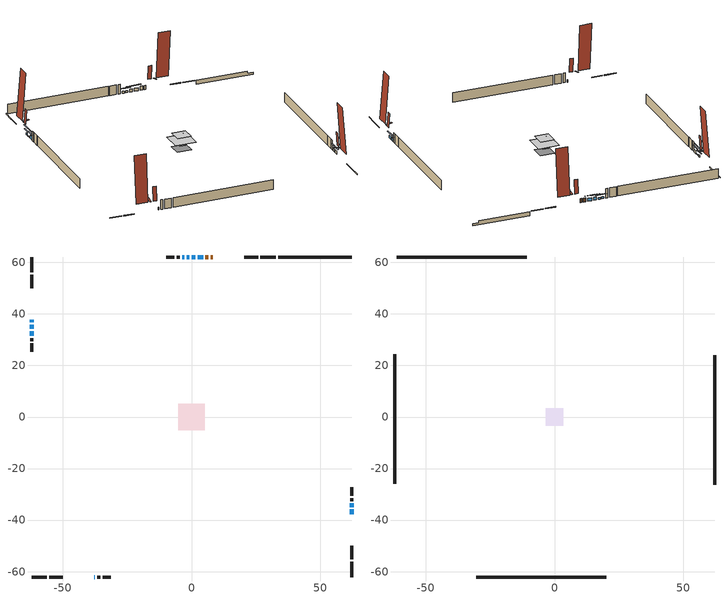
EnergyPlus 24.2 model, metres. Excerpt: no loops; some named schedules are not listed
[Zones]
conditioned space
 floor outside (Floor1 construction): -1.43,-1.43 -1.43,1.43 1.43,1.43 1.43,-1.43 z0.34
 floor adiabatic (AdiabaticFloorConstruction): -5.19,-5.19 -5.19,5.19 5.19,5.19 5.19,-5.19 z2.78
 floor foundation (Slab1 construction): -3.66,-3.47 -3.66,3.47 3.66,3.47 3.66,-3.47 z-1.64
 wall outside (RimJoist1 construction): 32.67,62.1 26.75,62.1 / -62.1,-62.1 -56.18,-62.1 / -62.1,62.1 -62.1,56.18 / 62.1,-62.1 62.1,-56.18 z0.34:0.64
 wall outside (RimJoist2 construction): 25.82,62.1 20.48,62.1 / -55.25,-62.1 -49.91,-62.1 / -62.1,55.25 -62.1,49.91 / 62.1,-55.25 62.1,-49.91 z0.34:0.64
 wall outside (AdiabaticWallConstruction 1): 8.26,62.1 7.46,62.1 / 6.53,62.1 5.4,62.1 z0.34:2.37
 wall outside (AdiabaticWallConstruction): 62.1,-37.69 62.1,-35.86 / -62.1,33.37 -62.1,31.53 / 1.47,62.1 0,62.1 z0.34:1.8; -62.1,37.69 -62.1,36.81 / -0.92,62.1 -1.81,62.1 z0.34:1.32; 4.47,62.1 2.4,62.1 z0.34:1.86; -62.1,35.88 -62.1,34.29 z0.34:0.8; -37.69,-62.1 -37.48,-62.1 z0.34:1.56; 62.1,-34.93 62.1,-33.53 z0.34:1.74; -2.74,62.1 -3.65,62.1 z0.34:1.35
 wall outside (Wall1 construction): -4.58,62.1 -5.7,62.1 / -36.56,-62.1 -35.44,-62.1 / -62.1,30.61 -62.1,29.49 / 62.1,-32.6 62.1,-31.48 z0.34:5.22
 wall outside (Wall2 construction): -6.63,62.1 -9.88,62.1 / -34.51,-62.1 -31.26,-62.1 / -62.1,28.56 -62.1,25.31 / 62.1,-30.55 62.1,-27.31 z0.34:5.22
 wall foundation (FoundationWall1 construction): 33.6,62.1,-1.64 33.6,62.1,0.34 59.25,62.1,0.34 59.25,62.1,-0.72 62.1,62.1,-0.72 62.1,62.1,-1.64
 window (WindowConstruction): 62.1,-37.69 62.1,-35.86 z0.34:1.8
 window (WindowConstruction 6): -62.1,37.69 -62.1,36.81 z0.34:1.32
 window (WindowConstruction 7): 4.47,62.1 2.4,62.1 z0.34:1.86
 window (WindowConstruction 9): -62.1,35.88 -62.1,34.29 z0.34:0.8
 window (WindowConstruction 1): -62.1,33.36 -62.1,31.54 z0.34:1.8
 window (WindowConstruction 8): -37.69,-62.1 -37.49,-62.1 z0.34:1.56
 window (WindowConstruction 2): 62.1,-34.93 62.1,-33.53 z0.34:1.74
 window (WindowConstruction 3): 1.47,62.1 0,62.1 z0.34:1.8
 window (WindowConstruction 4): -0.93,62.1 -1.81,62.1 z0.34:1.32
 window (WindowConstruction 5): -2.74,62.1 -3.65,62.1 z0.34:1.35
 door (Door): 8.26,62.1 7.46,62.1 z0.34:2.37
 door (Door 1): 6.53,62.1 5.4,62.1 z0.34:2.37
 ceiling adiabatic (AdiabaticFloorConstruction): 5.19,-5.19 5.19,5.19 -5.19,5.19 -5.19,-5.19 z2.78
 roof outside (Roof3 construction): 9.19,62.1,5.22 9.19,61.51,12.25 10.96,61.51,12.25 10.96,62.1,5.22; -38.62,-62.1,5.22 -38.62,-61.51,12.25 -40.39,-61.51,12.25 -40.39,-62.1,5.22; -62.1,38.62,5.22 -61.51,38.62,12.25 -61.51,40.39,12.25 -62.1,40.39,5.22; 62.1,-38.62,5.22 61.51,-38.62,12.25 61.51,-40.39,12.25 62.1,-40.39,5.22
attic - vented
 floor to conditioned space (Floor2 construction Reversed): -3.46,-3.46 -3.46,3.46 3.46,3.46 3.46,-3.46 z5.22
 floor to conditioned space (Floor3 construction Reversed): -1.43,-1.43 -1.43,1.43 1.43,1.43 1.43,-1.43 z5.22
 wall outside (Wall3 construction): -10.81,62.1 -61.17,62.1 / -30.33,-62.1 20.03,-62.1 / -62.1,24.38 -62.1,-25.98 / 62.1,-26.38 62.1,23.98 z0.34:5.22
 roof outside (Roof1 construction): 13.54,62.1,5.22 13.54,60.1,29.16 19.55,60.1,29.16 19.55,62.1,5.22; -42.97,-62.1,5.22 -42.97,-60.1,29.16 -48.98,-60.1,29.16 -48.98,-62.1,5.22; -62.1,42.97,5.22 -60.1,42.97,29.16 -60.1,48.98,29.16 -62.1,48.98,5.22; 62.1,-42.97,5.22 60.1,-42.97,29.16 60.1,-48.98,29.16 62.1,-48.98,5.22
 roof outside (Roof2 construction): 11.89,62.1,5.22 11.89,59.27,5.92 12.61,59.27,5.92 12.61,62.1,5.22; -41.31,-62.1,5.22 -41.31,-59.27,5.92 -42.04,-59.27,5.92 -42.04,-62.1,5.22; -62.1,41.31,5.22 -59.27,41.31,5.92 -59.27,42.04,5.92 -62.1,42.04,5.22; 62.1,-41.31,5.22 59.27,-41.31,5.92 59.27,-42.04,5.92 62.1,-42.04,5.22
shading: 62.1,-34.44 62.1,-39.11 62.51,-39.11 62.51,-34.44 z3.22; -62.1,35.39 -62.1,39.11 -62.51,39.11 -62.51,35.39 z2.74; 0.98,62.1 5.89,62.1 5.89,62.51 0.98,62.51 z3.28; -62.1,30.49 -62.1,39.68 -62.51,39.68 -62.51,30.49 z4.6; -62.1,30.12 -62.1,34.78 -62.51,34.78 -62.51,30.12 z3.22; 62.1,-32.11 62.1,-36.35 62.51,-36.35 62.51,-32.11 z3.16; -1.42,62.1 2.89,62.1 2.89,62.51 -1.42,62.51 z3.22; -3.23,62.1 0.5,62.1 0.5,62.51 -3.23,62.51 z2.74; -5.07,62.1 -1.32,62.1 -1.32,62.51 -5.07,62.51 z2.77
[Building]
Building 1: Terrain=Suburbs
[Site:Location]
Mont Joli AP_QC: Latitude {deg}=48.61; Longitude {deg}=-68.21; Time Zone {hr}=-5; Elevation {m}=52; Keep Site Location Information=Yes
[Site:GroundTemperature:Shallow]
-0.843868, -3.04892, -3.2255, -2.1791, 2.02165, 6.20283, 9.82768, 12.1239, 12.319, 10.4514, 6.91898, 2.86606
[Site:WaterMainsTemperature]
Calculation Method=Schedule; Temperature Schedule=mains temperature schedule
[Material] Roughness=Rough; Thermal Absorptance=0.9
Name | Thickness {m} | Conductivity {W/m-K} | Density {kg/m3} | Specific Heat {J/kg-K} | Solar Absorptance | Visible Absorptance
asphalt or fiberglass shingles | 0.00635 | 0.162714 | 1121.4 | 1465.45 | 0.4 | 0.4
ceiling loosefill ins | 0.169333 | 0.0480833 | 16.02 | 1046.75 | 0.7 | 0.7
ceiling stud and cavity | 0.1397 | 0.777791 | 65.682 | 1177.47 | 0.7 | 0.7
ceiling stud and cavity 1 | 0.1397 | 0.881493 | 65.682 | 1177.47 | 0.7 | 0.7
concrete 4.0 in. | 0.1016 | 1.803125 | 2242.8 | 837.4 | 0.7 | 0.7
concrete 8.0 in. | 0.2032 | 1.803125 | 2242.8 | 837.4 | 0.7 | 0.7
door material | 0.04445 | 0.188738 | 512.64 | 1214.23 | 0.7 | 0.7
exterior vertical ins | 0.101334 | 0.029427 | 32.04 | 1214.23 | 0.7 | 0.7
floor covering | 0.0127 | 0.0433444 | 54.468 | 1339.84 | 0.6 | 0.6
floor rigid ins; wall rigid ins 1 | 0.512978 | 0.029427 | 32.04 | 1214.23 | 0.7 | 0.7
floor stud and cavity | 0.1397 | 1.58053 | 92.3553 | 1139.71 | 0.7 | 0.7
floor stud and cavity 1 | 0.1397 | 1.75129 | 37.0049 | 1207.88 | 0.7 | 0.7
furniture material conditioned space 1 | 0.1524 | 0.115458 | 640.8 | 1214.23 | 0.6 | 0.6
gypsum board | 0.0127 | 0.160291 | 801 | 837.4 | 0.6 | 0.6
gypsum board 1 | 0.0127 | 0.160291 | 801 | 837.4 | 0.7 | 0.7
osb sheathing 0.5 in. | 0.0127 | 0.115458 | 512.64 | 1214.23 | 0.7 | 0.7
osb sheathing 0.75 in. | 0.01905 | 0.115458 | 512.64 | 1214.23 | 0.7 | 0.7
osb sheathing 2.0 in. | 0.0508 | 0.115458 | 512.64 | 1214.23 | 0.7 | 0.7
rim joist rigid ins; roof rigid ins; wall rigid ins | 0.051816 | 0.029427 | 32.04 | 1214.23 | 0.7 | 0.7
rim joist stud and cavity | 0.0508 | 0.177588 | 50.32683 | 1063.81 | 0.6 | 0.6
rim joist stud and cavity 1 | 0.0508 | 0.0382332 | 125.044 | 1163.47 | 0.6 | 0.6
roof stud and cavity | 0.2032 | 0.49157 | 78.34581 | 1123.46 | 0.7 | 0.7
wall stud and cavity | 0.1397 | 0.360642 | 139.0536 | 1170.24 | 0.7 | 0.7
wall stud and cavity 1 | 0.1397 | 0.321218 | 139.0536 | 1170.24 | 0.7 | 0.7
wall stud and cavity 2 | 0.0889 | 6.9971 | 50.32683 | 1063.81 | 0.6 | 0.6
wall stud and cavity 3 | 0.0889 | 0.380278 | 52.3479 | 1209.89 | 0.7 | 0.7
wall stud and cavity 4 | 0.0889 | 0.391764 | 83.0341 | 1211.67 | 0.7 | 0.7
wood siding | 0.0254 | 0.102417 | 544.68 | 1172.36 | 0.4 | 0.4
wood siding 1 | 0.00254 | 0.102417 | 544.68 | 1172.36 | 0.4 | 0.4
wood siding 2; wood siding 3; wood siding 4 | 0.0254 | 0.102417 | 544.68 | 1172.36 | 0.7 | 0.7
[WindowMaterial:SimpleGlazingSystem]
Name | U-Factor {W/m2-K} | Solar Heat Gain Coefficient
WindowMaterial | 1.765858 | 0.39
WindowMaterial 1 | 1.7034 | 0.41
WindowMaterial 2 | 1.69261 | 0.41
WindowMaterial 3 | 1.82775 | 0.37
WindowMaterial 4 | 1.81639 | 0.37
WindowMaterial 5 | 1.65173 | 0.43
WindowMaterial 6 | 6.93965 | 0.69
WindowMaterial 7 | 4.36468 | 0.45
[Construction]
AdiabaticFloorConstruction: floor stud and cavity 1, floor rigid ins, osb sheathing 0.75 in., floor covering
AdiabaticWallConstruction: wood siding 3, wall rigid ins 1, wall stud and cavity 3, gypsum board
AdiabaticWallConstruction 1: wood siding 4, wall rigid ins 1, wall stud and cavity 3, gypsum board
Door; Door 1: door material
Floor1 construction: floor stud and cavity, osb sheathing 0.75 in., floor covering
Floor2 construction Reversed: gypsum board, ceiling stud and cavity, ceiling loosefill ins
Floor3 construction Reversed: gypsum board, ceiling stud and cavity 1, ceiling loosefill ins
FoundationWall1 construction: concrete 8.0 in., gypsum board 1
furniture construction conditioned space 1: furniture material conditioned space 1
PartitionWallConstruction: gypsum board, wall stud and cavity 4, gypsum board
RimJoist1 construction: wood siding 2, rim joist stud and cavity
RimJoist2 construction: wood siding 2, rim joist rigid ins, osb sheathing 2.0 in., rim joist stud and cavity 1
Roof1 construction; Roof2 construction: asphalt or fiberglass shingles
Roof3 construction: asphalt or fiberglass shingles, roof rigid ins, osb sheathing 0.75 in., roof stud and cavity, gypsum board
Slab1 construction: concrete 4.0 in.
Wall1 construction: wood siding, wall rigid ins, osb sheathing 0.5 in., wall stud and cavity, gypsum board
Wall2 construction: wood siding, wall rigid ins, osb sheathing 0.5 in., wall stud and cavity 1, gypsum board
Wall3 construction: wood siding 1, wall stud and cavity 2
WindowConstruction; WindowConstruction 1: WindowMaterial
WindowConstruction 2: WindowMaterial 1
WindowConstruction 3: WindowMaterial 2
WindowConstruction 4; WindowConstruction 6: WindowMaterial 3
WindowConstruction 5: WindowMaterial 4
WindowConstruction 7: WindowMaterial 5
WindowConstruction 8: WindowMaterial 6
WindowConstruction 9: WindowMaterial 7
[Zone] Multiplier=1; Part of Total Floor Area=Yes
Name | Volume {m3}
attic - vented | 69.2457
conditioned space | 403.5
[Space]
Name | Zone | Volume {m3}
attic - vented 1 | attic - vented | 69.2457
conditioned space 1 | conditioned space | 403.5
[ZoneInfiltration:EffectiveLeakageArea]
infil attic - vented 1: Zone or Space=attic - vented 1; Schedule=Always On Discrete; Effective Air Leakage Area {cm2}=1953.74; Stack Coefficient=0.00200429; Wind Coefficient=3.02482e-05
[ZoneMixing]
whole house fan mix: Zone or Space=attic - vented; Schedule=Always On Continuous; Design Flow Rate Calculation Method=Flow/Zone; Design Flow Rate {m3/s}=0; Source Zone or Space=conditioned space
[SurfaceProperty:ExposedFoundationPerimeter]
Slab1: Exposed Perimeter Calculation Method=TotalExposedPerimeter; Total Exposed Perimeter {m}=28.5
[InternalMass] Zone or ZoneList=conditioned space; Space or SpaceList=conditioned space 1
Name | Construction | Surface Area {m2}
furniture mass conditioned space 1 | furniture construction conditioned space 1 | 66.7402
partition wall mass | PartitionWallConstruction | 166.85
[Lights]
interior lighting: Zone or ZoneList or Space or SpaceList=conditioned space 1; Schedule=interior lighting schedule; Design Level Calculation Method=LightingLevel; Lighting Level {W}=343.2; Return Air Fraction=0; Fraction Radiant=0.6; Fraction Visible=0.2; Fraction Replaceable=1
[People]
occupants: Zone or ZoneList or Space or SpaceList=conditioned space 1; Number of People Schedule=occupants schedule; Number of People Calculation Method=People; Number of People=3; Fraction Radiant=0.314171; Sensible Heat Fraction=0.56303; Activity Level Schedule=occupants activity schedule; Carbon Dioxide Generation Rate {m3/s-W}=0; Enable ASHRAE 55 Comfort Warnings=No; Mean Radiant Temperature Calculation Type=EnclosureAveraged
[ElectricEquipment] Zone or ZoneList or Space or SpaceList=conditioned space 1; Design Level Calculation Method=EquipmentLevel
Name | Schedule | Design Level {W} | Fraction Latent | Fraction Radiant | Fraction Lost
clothes dryer | clothes dryer schedule | 140.772 | 0.015 | 0.081 | 0.85
clothes washer | clothes washer schedule | 32.1985 | 0.03 | 0.162 | 0.7
cooking range | cooking range schedule | 215.147 | 0.08 | 0.432 | 0.2
dishwasher | dishwasher schedule | 66.8632 | 0.3 | 0.18 | 0.4
fridge | fridge schedule | 72.9452 | 0 | 0.6 | 0
mech vent bath fan 0 | mech vent bath fan 0 schedule | 50.2 | 0 | 0 | 1
mech vent house fan | mech vent house fan schedule | 0 | 0 | 0 | 1
mech vent house fan cfis | mech vent house fan cfis schedule | 0 | 0 | 0 | 0
mech vent range fan 0 | mech vent range fan 0 schedule | 57 | 0 | 0 | 1
misc plug loads | misc plug loads schedule | 494.7 | 0.045 | 0.513 | 0.1
whole house fan | Always On Discrete | 0 | 0 | 0 | 1
[OtherEquipment] Zone or ZoneList or Space or SpaceList=conditioned space 1; Design Level Calculation Method=EquipmentLevel
Name | Fuel Type | Schedule | Design Level {W} | Fraction Latent | Fraction Radiant | Fraction Lost
clothes dryer 1 | Electricity | clothes dryer schedule | 0 | 0.015 | 0.081 | 0.85
cooking range 1 | Electricity | cooking range schedule | 0 | 0.08 | 0.432 | 0.2
general water use latent | None | general water use schedule | 62.594 | 1 | 0 | 0
general water use sensible | None | general water use schedule | -61.6891 | 0 | 0.6 | 0
mech vent house fan latent load | None | Always On Discrete | 0 | 1 | 0 | 0
mech vent house fan sensible load | None | Always On Discrete | 0 | 0 | 0 | 0
water heater energy adjustment1 | Electricity | Always On Discrete | 0.01 | 0 | 0 | 1
[ZoneInfiltration:DesignFlowRate] Zone or ZoneList or Space or SpaceList=conditioned space 1; Schedule=Always On Discrete; Design Flow Rate Calculation Method=Flow/Zone; Design Flow Rate {m3/s}=0
infil flow; natural vent flow; whole house fan flow
[ZoneControl:Thermostat]
conditioned space Thermostat: Zone or ZoneList=conditioned space; Control Type Schedule=conditioned space Thermostat Schedule; Control 1=conditioned space temperature setpoint; Temperature Difference Between Cutout And Setpoint {deltaC}=0
[ThermostatSetpoint:DualSetpoint]
conditioned space temperature setpoint: Heating Setpoint Temperature Schedule=heating setpoint; Cooling Setpoint Temperature Schedule=cooling setpoint
[Zone equipment]
conditioned space: electric baseboard, electric baseboard 1
[Foundation:Kiva]
Foundation Kiva 1: Initial Indoor Air Temperature {C}=18; Wall Height Above Grade {m}=0.340004; Wall Depth Below Slab {m}=0.2032; Custom Block Material Name 1=exterior vertical ins; Custom Block Depth 1 {m}=1.98001; Custom Block X Position 1 {m}=0.2159; Custom Block Z Position 1 {m}=0
[Foundation:Kiva:Settings]
Soil Conductivity {W/m-K}=0.849921; Soil Density {kg/m3}=1842.3; Soil Specific Heat {J/kg-K}=418.7; Ground Solar Absorptivity=0.9; Ground Thermal Absorptivity=0.9; Ground Surface Roughness {m}=0.03; Far-Field Width {m}=40; Deep-Ground Boundary Condition=ZeroFlux; Deep-Ground Depth {m}=40; Minimum Cell Dimension {m}=0.2; Maximum Cell Growth Coefficient=3; Simulation Timestep=Timestep
[Exterior:Lights]
exterior lighting: Schedule=exterior lighting schedule; Design Level {W}=75.6
[EnergyManagementSystem:Sensor] Output:Variable or Output:Meter Index Key=conditioned space
Name | Output:Variable or Output:Meter
conditioned_space_clg_unmet_s | Zone Cooling Setpoint Not Met Time
conditioned_space_htg_unmet_s | Zone Heating Setpoint Not Met Time
fridge_tin_s; tin_s; tin_s_1 | Zone Mean Air Temperature
tout_s | Zone Outdoor Air Drybulb Temperature
win_s | Zone Air Humidity Ratio
[Schedule:Constant]
Name | Hourly Value
Always On Continuous; mech vent house fan schedule; mech vent house fan cfis schedule; Always On Discrete | 1
occupants activity schedule | 117.228
fridge schedule | 0
[Schedule:Week:Daily]
interior lighting schedule Week Rule - Jan1-Jan27: interior lighting schedule day, interior lighting schedule day, interior lighting schedule day, interior lighting schedule day, interior lighting schedule day, interior lighting schedule day, interior lighting schedule day, interior lighting schedule default day, interior lighting schedule default day, interior lighting schedule default day, interior lighting schedule default day, interior lighting schedule default day
interior lighting schedule Week Rule - Jan28-Feb3: interior lighting schedule day, interior lighting schedule day, interior lighting schedule day, interior lighting schedule day, interior lighting schedule day 1, interior lighting schedule day 1, interior lighting schedule day 1, interior lighting schedule default day, interior lighting schedule default day, interior lighting schedule default day, interior lighting schedule default day, interior lighting schedule default day
interior lighting schedule Week Rule - Feb4-Feb24: interior lighting schedule day 1, interior lighting schedule day 1, interior lighting schedule day 1, interior lighting schedule day 1, interior lighting schedule day 1, interior lighting schedule day 1, interior lighting schedule day 1, interior lighting schedule default day, interior lighting schedule default day, interior lighting schedule default day, interior lighting schedule default day, interior lighting schedule default day
interior lighting schedule Week Rule - Feb25-Mar3: interior lighting schedule day 1, interior lighting schedule day 1, interior lighting schedule day 1, interior lighting schedule day 1, interior lighting schedule day 2, interior lighting schedule day 2, interior lighting schedule day 2, interior lighting schedule default day, interior lighting schedule default day, interior lighting schedule default day, interior lighting schedule default day, interior lighting schedule default day
interior lighting schedule Week Rule - Mar4-Mar31: interior lighting schedule day 2, interior lighting schedule day 2, interior lighting schedule day 2, interior lighting schedule day 2, interior lighting schedule day 2, interior lighting schedule day 2, interior lighting schedule day 2, interior lighting schedule default day, interior lighting schedule default day, interior lighting schedule default day, interior lighting schedule default day, interior lighting schedule default day
interior lighting schedule Week Rule - Apr1-Apr28: interior lighting schedule day 3, interior lighting schedule day 3, interior lighting schedule day 3, interior lighting schedule day 3, interior lighting schedule day 3, interior lighting schedule day 3, interior lighting schedule day 3, interior lighting schedule default day, interior lighting schedule default day, interior lighting schedule default day, interior lighting schedule default day, interior lighting schedule default day
interior lighting schedule Week Rule - Apr29-May5: interior lighting schedule day 3, interior lighting schedule day 3, interior lighting schedule day 4, interior lighting schedule day 4, interior lighting schedule day 4, interior lighting schedule day 4, interior lighting schedule day 4, interior lighting schedule default day, interior lighting schedule default day, interior lighting schedule default day, interior lighting schedule default day, interior lighting schedule default day
interior lighting schedule Week Rule - May6-May26: interior lighting schedule day 4, interior lighting schedule day 4, interior lighting schedule day 4, interior lighting schedule day 4, interior lighting schedule day 4, interior lighting schedule day 4, interior lighting schedule day 4, interior lighting schedule default day, interior lighting schedule default day, interior lighting schedule default day, interior lighting schedule default day, interior lighting schedule default day
interior lighting schedule Week Rule - May27-Jun2: interior lighting schedule day 4, interior lighting schedule day 4, interior lighting schedule day 4, interior lighting schedule day 4, interior lighting schedule day 4, interior lighting schedule day 5, interior lighting schedule day 5, interior lighting schedule default day, interior lighting schedule default day, interior lighting schedule default day, interior lighting schedule default day, interior lighting schedule default day
interior lighting schedule Week Rule - Jun3-Jun30: interior lighting schedule day 5, interior lighting schedule day 5, interior lighting schedule day 5, interior lighting schedule day 5, interior lighting schedule day 5, interior lighting schedule day 5, interior lighting schedule day 5, interior lighting schedule default day, interior lighting schedule default day, interior lighting schedule default day, interior lighting schedule default day, interior lighting schedule default day
interior lighting schedule Week Rule - Jul1-Jul28: interior lighting schedule day 6, interior lighting schedule day 6, interior lighting schedule day 6, interior lighting schedule day 6, interior lighting schedule day 6, interior lighting schedule day 6, interior lighting schedule day 6, interior lighting schedule default day, interior lighting schedule default day, interior lighting schedule default day, interior lighting schedule default day, interior lighting schedule default day
interior lighting schedule Week Rule - Jul29-Aug4: interior lighting schedule day 6, interior lighting schedule day 6, interior lighting schedule day 6, interior lighting schedule day 7, interior lighting schedule day 7, interior lighting schedule day 7, interior lighting schedule day 7, interior lighting schedule default day, interior lighting schedule default day, interior lighting schedule default day, interior lighting schedule default day, interior lighting schedule default day
interior lighting schedule Week Rule - Aug5-Aug25: interior lighting schedule day 7, interior lighting schedule day 7, interior lighting schedule day 7, interior lighting schedule day 7, interior lighting schedule day 7, interior lighting schedule day 7, interior lighting schedule day 7, interior lighting schedule default day, interior lighting schedule default day, interior lighting schedule default day, interior lighting schedule default day, interior lighting schedule default day
interior lighting schedule Week Rule - Aug26-Sep1: interior lighting schedule day 7, interior lighting schedule day 7, interior lighting schedule day 7, interior lighting schedule day 7, interior lighting schedule day 7, interior lighting schedule day 7, interior lighting schedule day 8, interior lighting schedule default day, interior lighting schedule default day, interior lighting schedule default day, interior lighting schedule default day, interior lighting schedule default day
interior lighting schedule Week Rule - Sep2-Sep29: interior lighting schedule day 8, interior lighting schedule day 8, interior lighting schedule day 8, interior lighting schedule day 8, interior lighting schedule day 8, interior lighting schedule day 8, interior lighting schedule day 8, interior lighting schedule default day, interior lighting schedule default day, interior lighting schedule default day, interior lighting schedule default day, interior lighting schedule default day
interior lighting schedule Week Rule - Sep30-Oct6: interior lighting schedule day 8, interior lighting schedule day 9, interior lighting schedule day 9, interior lighting schedule day 9, interior lighting schedule day 9, interior lighting schedule day 9, interior lighting schedule day 9, interior lighting schedule default day, interior lighting schedule default day, interior lighting schedule default day, interior lighting schedule default day, interior lighting schedule default day
interior lighting schedule Week Rule - Oct7-Oct27: interior lighting schedule day 9, interior lighting schedule day 9, interior lighting schedule day 9, interior lighting schedule day 9, interior lighting schedule day 9, interior lighting schedule day 9, interior lighting schedule day 9, interior lighting schedule default day, interior lighting schedule default day, interior lighting schedule default day, interior lighting schedule default day, interior lighting schedule default day
interior lighting schedule Week Rule - Oct28-Nov3: interior lighting schedule day 9, interior lighting schedule day 9, interior lighting schedule day 9, interior lighting schedule day 9, interior lighting schedule day 10, interior lighting schedule day 10, interior lighting schedule day 10, interior lighting schedule default day, interior lighting schedule default day, interior lighting schedule default day, interior lighting schedule default day, interior lighting schedule default day
interior lighting schedule Week Rule - Nov4-Nov24: interior lighting schedule day 10, interior lighting schedule day 10, interior lighting schedule day 10, interior lighting schedule day 10, interior lighting schedule day 10, interior lighting schedule day 10, interior lighting schedule day 10, interior lighting schedule default day, interior lighting schedule default day, interior lighting schedule default day, interior lighting schedule default day, interior lighting schedule default day
interior lighting schedule Week Rule - Nov25-Dec1: interior lighting schedule day 10, interior lighting schedule day 10, interior lighting schedule day 10, interior lighting schedule day 10, interior lighting schedule day 10, interior lighting schedule day 10, interior lighting schedule day 11, interior lighting schedule default day, interior lighting schedule default day, interior lighting schedule default day, interior lighting schedule default day, interior lighting schedule default day
interior lighting schedule Week Rule - Dec2-Dec31: interior lighting schedule day 11, interior lighting schedule day 11, interior lighting schedule day 11, interior lighting schedule day 11, interior lighting schedule day 11, interior lighting schedule day 11, interior lighting schedule day 11, interior lighting schedule default day, interior lighting schedule default day, interior lighting schedule default day, interior lighting schedule default day, interior lighting schedule default day
occupants schedule Week Rule - Jan1-Dec31: occupants schedule day, occupants schedule day, occupants schedule day, occupants schedule day, occupants schedule day, occupants schedule day, occupants schedule day, occupants schedule default day, occupants schedule default day, occupants schedule default day, occupants schedule default day, occupants schedule default day
clothes dryer schedule Week Rule - Jan1-Dec31: clothes dryer schedule day, clothes dryer schedule day, clothes dryer schedule day, clothes dryer schedule day, clothes dryer schedule day, clothes dryer schedule day, clothes dryer schedule day, clothes dryer schedule default day, clothes dryer schedule default day, clothes dryer schedule default day, clothes dryer schedule default day, clothes dryer schedule default day
clothes washer schedule Week Rule - Jan1-Dec31: clothes washer schedule day, clothes washer schedule day, clothes washer schedule day, clothes washer schedule day, clothes washer schedule day, clothes washer schedule day, clothes washer schedule day, clothes washer schedule default day, clothes washer schedule default day, clothes washer schedule default day, clothes washer schedule default day, clothes washer schedule default day
cooking range schedule Week Rule - Jan1-Dec31: cooking range schedule day, cooking range schedule day, cooking range schedule day, cooking range schedule day, cooking range schedule day, cooking range schedule day, cooking range schedule day, cooking range schedule default day, cooking range schedule default day, cooking range schedule default day, cooking range schedule default day, cooking range schedule default day
dishwasher schedule Week Rule - Jan1-Dec31: dishwasher schedule day, dishwasher schedule day, dishwasher schedule day, dishwasher schedule day, dishwasher schedule day, dishwasher schedule day, dishwasher schedule day, dishwasher schedule default day, dishwasher schedule default day, dishwasher schedule default day, dishwasher schedule default day, dishwasher schedule default day
mech vent bath fan 0 schedule Week Rule - Jan1-Dec31: mech vent bath fan 0 schedule day, mech vent bath fan 0 schedule day, mech vent bath fan 0 schedule day, mech vent bath fan 0 schedule day, mech vent bath fan 0 schedule day, mech vent bath fan 0 schedule day, mech vent bath fan 0 schedule day, mech vent bath fan 0 schedule default day, mech vent bath fan 0 schedule default day, mech vent bath fan 0 schedule default day, mech vent bath fan 0 schedule default day, mech vent bath fan 0 schedule default day
mech vent range fan 0 schedule Week Rule - Jan1-Dec31: mech vent range fan 0 schedule day, mech vent range fan 0 schedule day, mech vent range fan 0 schedule day, mech vent range fan 0 schedule day, mech vent range fan 0 schedule day, mech vent range fan 0 schedule day, mech vent range fan 0 schedule day, mech vent range fan 0 schedule default day, mech vent range fan 0 schedule default day, mech vent range fan 0 schedule default day, mech vent range fan 0 schedule default day, mech vent range fan 0 schedule default day
misc plug loads schedule Week Rule - Jan1-Dec31: misc plug loads schedule day, misc plug loads schedule day, misc plug loads schedule day, misc plug loads schedule day, misc plug loads schedule day, misc plug loads schedule day, misc plug loads schedule day, misc plug loads schedule default day, misc plug loads schedule default day, misc plug loads schedule default day, misc plug loads schedule default day, misc plug loads schedule default day
general water use schedule Week Rule - Jan1-Dec31: general water use schedule day, general water use schedule day, general water use schedule day, general water use schedule day, general water use schedule day, general water use schedule day, general water use schedule day, general water use schedule default day, general water use schedule default day, general water use schedule default day, general water use schedule default day, general water use schedule default day
exterior lighting schedule Week Rule - Jan1-Jan27: exterior lighting schedule day, exterior lighting schedule day, exterior lighting schedule day, exterior lighting schedule day, exterior lighting schedule day, exterior lighting schedule day, exterior lighting schedule day, exterior lighting schedule default day, exterior lighting schedule default day, exterior lighting schedule default day, exterior lighting schedule default day, exterior lighting schedule default day
exterior lighting schedule Week Rule - Jan28-Feb3: exterior lighting schedule day, exterior lighting schedule day, exterior lighting schedule day, exterior lighting schedule day, exterior lighting schedule day 1, exterior lighting schedule day 1, exterior lighting schedule day 1, exterior lighting schedule default day, exterior lighting schedule default day, exterior lighting schedule default day, exterior lighting schedule default day, exterior lighting schedule default day
exterior lighting schedule Week Rule - Feb4-Feb24: exterior lighting schedule day 1, exterior lighting schedule day 1, exterior lighting schedule day 1, exterior lighting schedule day 1, exterior lighting schedule day 1, exterior lighting schedule day 1, exterior lighting schedule day 1, exterior lighting schedule default day, exterior lighting schedule default day, exterior lighting schedule default day, exterior lighting schedule default day, exterior lighting schedule default day
exterior lighting schedule Week Rule - Feb25-Mar3: exterior lighting schedule day 1, exterior lighting schedule day 1, exterior lighting schedule day 1, exterior lighting schedule day 1, exterior lighting schedule day 2, exterior lighting schedule day 2, exterior lighting schedule day 2, exterior lighting schedule default day, exterior lighting schedule default day, exterior lighting schedule default day, exterior lighting schedule default day, exterior lighting schedule default day
exterior lighting schedule Week Rule - Mar4-Mar31: exterior lighting schedule day 2, exterior lighting schedule day 2, exterior lighting schedule day 2, exterior lighting schedule day 2, exterior lighting schedule day 2, exterior lighting schedule day 2, exterior lighting schedule day 2, exterior lighting schedule default day, exterior lighting schedule default day, exterior lighting schedule default day, exterior lighting schedule default day, exterior lighting schedule default day
exterior lighting schedule Week Rule - Apr1-Apr28: exterior lighting schedule day 3, exterior lighting schedule day 3, exterior lighting schedule day 3, exterior lighting schedule day 3, exterior lighting schedule day 3, exterior lighting schedule day 3, exterior lighting schedule day 3, exterior lighting schedule default day, exterior lighting schedule default day, exterior lighting schedule default day, exterior lighting schedule default day, exterior lighting schedule default day
exterior lighting schedule Week Rule - Apr29-May5: exterior lighting schedule day 3, exterior lighting schedule day 3, exterior lighting schedule day 4, exterior lighting schedule day 4, exterior lighting schedule day 4, exterior lighting schedule day 4, exterior lighting schedule day 4, exterior lighting schedule default day, exterior lighting schedule default day, exterior lighting schedule default day, exterior lighting schedule default day, exterior lighting schedule default day
exterior lighting schedule Week Rule - May6-May26: exterior lighting schedule day 4, exterior lighting schedule day 4, exterior lighting schedule day 4, exterior lighting schedule day 4, exterior lighting schedule day 4, exterior lighting schedule day 4, exterior lighting schedule day 4, exterior lighting schedule default day, exterior lighting schedule default day, exterior lighting schedule default day, exterior lighting schedule default day, exterior lighting schedule default day
exterior lighting schedule Week Rule - May27-Jun2: exterior lighting schedule day 4, exterior lighting schedule day 4, exterior lighting schedule day 4, exterior lighting schedule day 4, exterior lighting schedule day 4, exterior lighting schedule day 5, exterior lighting schedule day 5, exterior lighting schedule default day, exterior lighting schedule default day, exterior lighting schedule default day, exterior lighting schedule default day, exterior lighting schedule default day
exterior lighting schedule Week Rule - Jun3-Jun30: exterior lighting schedule day 5, exterior lighting schedule day 5, exterior lighting schedule day 5, exterior lighting schedule day 5, exterior lighting schedule day 5, exterior lighting schedule day 5, exterior lighting schedule day 5, exterior lighting schedule default day, exterior lighting schedule default day, exterior lighting schedule default day, exterior lighting schedule default day, exterior lighting schedule default day
exterior lighting schedule Week Rule - Jul1-Jul28: exterior lighting schedule day 6, exterior lighting schedule day 6, exterior lighting schedule day 6, exterior lighting schedule day 6, exterior lighting schedule day 6, exterior lighting schedule day 6, exterior lighting schedule day 6, exterior lighting schedule default day, exterior lighting schedule default day, exterior lighting schedule default day, exterior lighting schedule default day, exterior lighting schedule default day
[Schedule:Year]
interior lighting schedule: interior lighting schedule Week Rule - Jan1-Jan27, 1, 1, 1, 27, interior lighting schedule Week Rule - Jan28-Feb3, 1, 28, 2, 3, interior lighting schedule Week Rule - Feb4-Feb24, 2, 4, 2, 24, interior lighting schedule Week Rule - Feb25-Mar3, 2, 25, 3, 3, interior lighting schedule Week Rule - Mar4-Mar31, 3, 4, 3, 31, interior lighting schedule Week Rule - Apr1-Apr28, 4, 1, 4, 28, interior lighting schedule Week Rule - Apr29-May5, 4, 29, 5, 5, interior lighting schedule Week Rule - May6-May26, 5, 6, 5, 26, interior lighting schedule Week Rule - May27-Jun2, 5, 27, 6, 2, interior lighting schedule Week Rule - Jun3-Jun30, 6, 3, 6, 30, interior lighting schedule Week Rule - Jul1-Jul28, 7, 1, 7, 28, interior lighting schedule Week Rule - Jul29-Aug4, 7, 29, 8, 4, interior lighting schedule Week Rule - Aug5-Aug25, 8, 5, 8, 25, interior lighting schedule Week Rule - Aug26-Sep1, 8, 26, 9, 1, interior lighting schedule Week Rule - Sep2-Sep29, 9, 2, 9, 29, interior lighting schedule Week Rule - Sep30-Oct6, 9, 30, 10, 6, interior lighting schedule Week Rule - Oct7-Oct27, 10, 7, 10, 27, interior lighting schedule Week Rule - Oct28-Nov3, 10, 28, 11, 3, interior lighting schedule Week Rule - Nov4-Nov24, 11, 4, 11, 24, interior lighting schedule Week Rule - Nov25-Dec1, 11, 25, 12, 1, interior lighting schedule Week Rule - Dec2-Dec31, 12, 2, 12, 31
occupants schedule: occupants schedule Week Rule - Jan1-Dec31, 1, 1, 12, 31
clothes dryer schedule: clothes dryer schedule Week Rule - Jan1-Dec31, 1, 1, 12, 31
clothes washer schedule: clothes washer schedule Week Rule - Jan1-Dec31, 1, 1, 12, 31
cooking range schedule: cooking range schedule Week Rule - Jan1-Dec31, 1, 1, 12, 31
dishwasher schedule: dishwasher schedule Week Rule - Jan1-Dec31, 1, 1, 12, 31
mech vent bath fan 0 schedule: mech vent bath fan 0 schedule Week Rule - Jan1-Dec31, 1, 1, 12, 31
mech vent range fan 0 schedule: mech vent range fan 0 schedule Week Rule - Jan1-Dec31, 1, 1, 12, 31
misc plug loads schedule: misc plug loads schedule Week Rule - Jan1-Dec31, 1, 1, 12, 31
general water use schedule: general water use schedule Week Rule - Jan1-Dec31, 1, 1, 12, 31
exterior lighting schedule: exterior lighting schedule Week Rule - Jan1-Jan27, 1, 1, 1, 27, exterior lighting schedule Week Rule - Jan28-Feb3, 1, 28, 2, 3, exterior lighting schedule Week Rule - Feb4-Feb24, 2, 4, 2, 24, exterior lighting schedule Week Rule - Feb25-Mar3, 2, 25, 3, 3, exterior lighting schedule Week Rule - Mar4-Mar31, 3, 4, 3, 31, exterior lighting schedule Week Rule - Apr1-Apr28, 4, 1, 4, 28, exterior lighting schedule Week Rule - Apr29-May5, 4, 29, 5, 5, exterior lighting schedule Week Rule - May6-May26, 5, 6, 5, 26, exterior lighting schedule Week Rule - May27-Jun2, 5, 27, 6, 2, exterior lighting schedule Week Rule - Jun3-Jun30, 6, 3, 6, 30, exterior lighting schedule Week Rule - Jul1-Jul28, 7, 1, 7, 28, exterior lighting schedule Week Rule - Jul29-Aug4, 7, 29, 8, 4, exterior lighting schedule Week Rule - Aug5-Aug25, 8, 5, 8, 25, exterior lighting schedule Week Rule - Aug26-Sep1, 8, 26, 9, 1, exterior lighting schedule Week Rule - Sep2-Sep29, 9, 2, 9, 29, exterior lighting schedule Week Rule - Sep30-Oct6, 9, 30, 10, 6, exterior lighting schedule Week Rule - Oct7-Oct27, 10, 7, 10, 27, exterior lighting schedule Week Rule - Oct28-Nov3, 10, 28, 11, 3, exterior lighting schedule Week Rule - Nov4-Nov24, 11, 4, 11, 24, exterior lighting schedule Week Rule - Nov25-Dec1, 11, 25, 12, 1, exterior lighting schedule Week Rule - Dec2-Dec31, 12, 2, 12, 31
[Schedule:Compact]
conditioned space Thermostat Schedule: Through: 12/31, For: AllDays, Until: 24:00, 4
mains temperature schedule: Through: 01/01, For: AllDays, Until: 24:00, 4.55833, Through: 01/02, For: AllDays, Until: 24:00, 4.48833, Through: 01/03, For: AllDays, Until: 24:00, 4.41944, Through: 01/04, For: AllDays, Until: 24:00, 4.35111, Through: 01/05, For: AllDays, Until: 24:00, 4.28389, Through: 01/06, For: AllDays, Until: 24:00, 4.21778, Through: 01/07, For: AllDays, Until: 24:00, 4.15278, Through: 01/08, For: AllDays, Until: 24:00, 4.08889, Through: 01/09, For: AllDays, Until: 24:00, 4.02611, Through: 01/10, For: AllDays, Until: 24:00, 3.96444, Through: 01/11, For: AllDays, Until: 24:00, 3.90333, Through: 01/12, For: AllDays, Until: 24:00, 3.84389, Through: 01/13, For: AllDays, Until: 24:00, 3.78556, Through: 01/14, For: AllDays, Until: 24:00, 3.72833, Through: 01/15, For: AllDays, Until: 24:00, 3.67222, Through: 01/16, For: AllDays, Until: 24:00, 3.61722, Through: 01/17, For: AllDays, Until: 24:00, 3.56333, Through: 01/18, For: AllDays, Until: 24:00, 3.51111, Through: 01/19, For: AllDays, Until: 24:00, 3.46, Through: 01/20, For: AllDays, Until: 24:00, 3.41, Through: 01/21, For: AllDays, Until: 24:00, 3.36111, Through: 01/22, For: AllDays, Until: 24:00, 3.31389, Through: 01/23, For: AllDays, Until: 24:00, 3.26778, Through: 01/24, For: AllDays, Until: 24:00, 3.22278, Through: 01/25, For: AllDays, Until: 24:00, 3.17944, Through: 01/26, For: AllDays, Until: 24:00, 3.13722, Through: 01/27, For: AllDays, Until: 24:00, 3.09667, Through: 01/28, For: AllDays, Until: 24:00, 3.05722, Through: 01/29, For: AllDays, Until: 24:00, 3.01944, Through: 01/30, For: AllDays, Until: 24:00, 2.98278, Through: 01/31, For: AllDays, Until: 24:00, 2.94778, Through: 02/01, For: AllDays, Until: 24:00, 2.91389, Through: 02/02, For: AllDays, Until: 24:00, 2.88167, Through: 02/03, For: AllDays, Until: 24:00, 2.85056, Through: 02/04, For: AllDays, Until: 24:00, 2.82111, Through: 02/05, For: AllDays, Until: 24:00, 2.79278, Through: 02/06, For: AllDays, Until: 24:00, 2.76667, Through: 02/07, For: AllDays, Until: 24:00, 2.74111, Through: 02/08, For: AllDays, Until: 24:00, 2.71778, Through: 02/09, For: AllDays, Until: 24:00, 2.69556, Through: 02/10, For: AllDays, Until: 24:00, 2.675, Through: 02/11, For: AllDays, Until: 24:00, 2.65556, Through: 02/12, For: AllDays, Until: 24:00, 2.63833, Through: 02/13, For: AllDays, Until: 24:00, 2.62222, Through: 02/14, For: AllDays, Until: 24:00, 2.60722, Through: 02/15, For: AllDays, Until: 24:00, 2.59389, Through: 02/16, For: AllDays, Until: 24:00, 2.58278, Through: 02/17, For: AllDays, Until: 24:00, 2.57222, Through: 02/18, For: AllDays, Until: 24:00, 2.56389, Through: 02/19, For: AllDays, Until: 24:00, 2.55667, Through: 02/20, For: AllDays, Until: 24:00, 2.55111, Through: 02/21, For: AllDays, Until: 24:00, 2.54722, Through: 02/22, For: AllDays, Until: 24:00, 2.545, Through: 02/23, For: AllDays, Until: 24:00, 2.54389, Through: 02/24, For: AllDays, Until: 24:00, 2.54444, Through: 02/25, For: AllDays, Until: 24:00, 2.54667, Through: 02/26, For: AllDays, Until: 24:00, 2.55056, Through: 02/27, For: AllDays, Until: 24:00, 2.55556, Through: 02/28, For: AllDays, Until: 24:00, 2.56222, Through: 03/01, For: AllDays, Until: 24:00, 2.57056, Through: 03/02, For: AllDays, Until: 24:00, 2.58, Through: 03/03, For: AllDays, Until: 24:00, 2.59167, Through: 03/04, For: AllDays, Until: 24:00, 2.60444, Through: 03/05, For: AllDays, Until: 24:00, 2.61889, Through: 03/06, For: AllDays, Until: 24:00, 2.63444, Through: 03/07, For: AllDays, Until: 24:00, 2.65167, Through: 03/08, For: AllDays, Until: 24:00, 2.67056, Through: 03/09, For: AllDays, Until: 24:00, 2.69111, Through: 03/10, For: AllDays, Until: 24:00, 2.71278, Through: 03/11, For: AllDays, Until: 24:00, 2.73611, Through: 03/12, For: AllDays, Until: 24:00, 2.76111, Through: 03/13, For: AllDays, Until: 24:00, 2.78722, Through: 03/14, For: AllDays, Until: 24:00, 2.815, Through: 03/15, For: AllDays, Until: 24:00, 2.84389, Through: 03/16, For: AllDays, Until: 24:00, 2.87444, Through: 03/17, For: AllDays, Until: 24:00, 2.90667, Through: 03/18, For: AllDays, Until: 24:00, 2.94, Through: 03/19, For: AllDays, Until: 24:00, 2.975, Through: 03/20, For: AllDays, Until: 24:00, 3.01111, Through: 03/21, For: AllDays, Until: 24:00, 3.04889, Through: 03/22, For: AllDays, Until: 24:00, 3.08833, Through: 03/23, For: AllDays, Until: 24:00, 3.12833, Through: 03/24, For: AllDays, Until: 24:00, 3.17056, Through: 03/25, For: AllDays, Until: 24:00, 3.21333, Through: 03/26, For: AllDays, Until: 24:00, 3.25778, Through: 03/27, For: AllDays, Until: 24:00, 3.30389, Through: 03/28, For: AllDays, Until: 24:00, 3.35111, Through: 03/29, For: AllDays, Until: 24:00, 3.39944, Through: 03/30, For: AllDays, Until: 24:00, 3.44889, Through: 03/31, For: AllDays, Until: 24:00, 3.5, Through: 04/01, For: AllDays, Until: 24:00, 3.55222, Through: 04/02, For: AllDays, Until: 24:00, 3.60556, Through: 04/03, For: AllDays, Until: 24:00, 3.66, Through: 04/04, For: AllDays, Until: 24:00, 3.71611, Through: 04/05, For: AllDays, Until: 24:00, 3.77278, Through: 04/06, For: AllDays, Until: 24:00, 3.83111, Through: 04/07, For: AllDays, Until: 24:00, 3.89056, Through: 04/08, For: AllDays, Until: 24:00, 3.95111, Through: 04/09, For: AllDays, Until: 24:00, 4.01278, Through: 04/10, For: AllDays, Until: 24:00, 4.075, Through: 04/11, For: AllDays, Until: 24:00, 4.13889, Through: 04/12, For: AllDays, Until: 24:00, 4.20389, Through: 04/13, For: AllDays, Until: 24:00, 4.27, Through: 04/14, For: AllDays, Until: 24:00, 4.33667, Through: 04/15, For: AllDays, Until: 24:00, 4.40444, Through: 04/16, For: AllDays, Until: 24:00, 4.47333, Through: 04/17, For: AllDays, Until: 24:00, 4.54333, Through: 04/18, For: AllDays, Until: 24:00, 4.61389, Through: 04/19, For: AllDays, Until: 24:00, 4.68556, Through: 04/20, For: AllDays, Until: 24:00, 4.75833, Through: 04/21, For: AllDays, Until: 24:00, 4.83167, Through: 04/22, For: AllDays, Until: 24:00, 4.90611, Through: 04/23, For: AllDays, Until: 24:00, 4.98111, Through: 04/24, For: AllDays, Until: 24:00, 5.05722, Through: 04/25, For: AllDays, Until: 24:00, 5.13389, Through: 04/26, For: AllDays, Until: 24:00, 5.21167, Through: 04/27, For: AllDays, Until: 24:00, 5.29, Through: 04/28, For: AllDays, Until: 24:00, 5.36889, Through: 04/29, For: AllDays, Until: 24:00, 5.44833, Through: 04/30, For: AllDays, Until: 24:00, 5.52889, Through: 05/01, For: AllDays, Until: 24:00, 5.61, Through: 05/02, For: AllDays, Until: 24:00, 5.69111, Through: 05/03, For: AllDays, Until: 24:00, 5.77333, Through: 05/04, For: AllDays, Until: 24:00, 5.85667, Through: 05/05, For: AllDays, Until: 24:00, 5.94, Through: 05/06, For: AllDays, Until: 24:00, 6.02389, Through: 05/07, For: AllDays, Until: 24:00, 6.10778, Through: 05/08, For: AllDays, Until: 24:00, 6.19278, Through: 05/09, For: AllDays, Until: 24:00, 6.27833, Through: 05/10, For: AllDays, Until: 24:00, 6.36389, Through: 05/11, For: AllDays, Until: 24:00, 6.45, Through: 05/12, For: AllDays, Until: 24:00, 6.53667, Through: 05/13, For: AllDays, Until: 24:00, 6.62333, Through: 05/14, For: AllDays, Until: 24:00, 6.71056, Through: 05/15, For: AllDays, Until: 24:00, 6.79778, Through: 05/16, For: AllDays, Until: 24:00, 6.88556, Through: 05/17, For: AllDays, Until: 24:00, 6.97389, Through: 05/18, For: AllDays, Until: 24:00, 7.06222, Through: 05/19, For: AllDays, Until: 24:00, 7.15056, Through: 05/20, For: AllDays, Until: 24:00, 7.23889, Through: 05/21, For: AllDays, Until: 24:00, 7.32778, Through: 05/22, For: AllDays, Until: 24:00, 7.41667, Through: 05/23, For: AllDays, Until: 24:00, 7.50556, Through: 05/24, For: AllDays, Until: 24:00, 7.59444, Through: 05/25, For: AllDays, Until: 24:00, 7.68333, Through: 05/26, For: AllDays, Until: 24:00, 7.77278, Through: 05/27, For: AllDays, Until: 24:00, 7.86167, Through: 05/28, For: AllDays, Until: 24:00, 7.95056, Through: 05/29, For: AllDays, Until: 24:00, 8.03944, Through: 05/30, For: AllDays, Until: 24:00, 8.12833, Through: 05/31, For: AllDays, Until: 24:00, 8.21722, Through: 06/01, For: AllDays, Until: 24:00, 8.30556, Through: 06/02, For: AllDays, Until: 24:00, 8.39389, Through: 06/03, For: AllDays, Until: 24:00, 8.48222, Through: 06/04, For: AllDays, Until: 24:00, 8.57, Through: 06/05, For: AllDays, Until: 24:00, 8.65778, Through: 06/06, For: AllDays, Until: 24:00, 8.745, Through: 06/07, For: AllDays, Until: 24:00, 8.83222, Through: 06/08, For: AllDays, Until: 24:00, 8.91889, Through: 06/09, For: AllDays, Until: 24:00, 9.00556, Through: 06/10, For: AllDays, Until: 24:00, 9.09167, Through: 06/11, For: AllDays, Until: 24:00, 9.17722, Through: 06/12, For: AllDays, Until: 24:00, 9.26222, Through: 06/13, For: AllDays, Until: 24:00, 9.34722, Through: 06/14, For: AllDays, Until: 24:00, 9.43111, Through: 06/15, For: AllDays, Until: 24:00, 9.515, Through: 06/16, For: AllDays, Until: 24:00, 9.59833, Through: 06/17, For: AllDays, Until: 24:00, 9.68111, Through: 06/18, For: AllDays, Until: 24:00, 9.76333, Through: 06/19, For: AllDays, Until: 24:00, 9.84444, Through: 06/20, For: AllDays, Until: 24:00, 9.92556, Through: 06/21, For: AllDays, Until: 24:00, 10.0056, Through: 06/22, For: AllDays, Until: 24:00, 10.085, Through: 06/23, For: AllDays, Until: 24:00, 10.1639, Through: 06/24, For: AllDays, Until: 24:00, 10.2422, Through: 06/25, For: AllDays, Until: 24:00, 10.3194, Through: 06/26, For: AllDays, Until: 24:00, 10.3961, Through: 06/27, For: AllDays, Until: 24:00, 10.4717, Through: 06/28, For: AllDays, Until: 24:00, 10.5467, Through: 06/29, For: AllDays, Until: 24:00, 10.6206, Through: 06/30, For: AllDays, Until: 24:00, 10.6939, Through: 07/01, For: AllDays, Until: 24:00, 10.7667, Through: 07/02, For: AllDays, Until: 24:00, 10.8378, Through: 07/03, For: AllDays, Until: 24:00, 10.9083, Through: 07/04, For: AllDays, Until: 24:00, 10.9783, Through: 07/05, For: AllDays, Until: 24:00, 11.0467, Through: 07/06, For: AllDays, Until: 24:00, 11.1144, Through: 07/07, For: AllDays, Until: 24:00, 11.1811, Through: 07/08, For: AllDays, Until: 24:00, 11.2467, Through: 07/09, For: AllDays, Until: 24:00, 11.3111, Through: 07/10, For: AllDays, Until: 24:00, 11.375, Through: 07/11, For: AllDays, Until: 24:00, 11.4372, Through: 07/12, For: AllDays, Until: 24:00, 11.4989, Through: 07/13, For: AllDays, Until: 24:00, 11.5589, Through: 07/14, For: AllDays, Until: 24:00, 11.6178, Through: 07/15, For: AllDays, Until: 24:00, 11.6761, Through: 07/16, For: AllDays, Until: 24:00, 11.7328, Through: 07/17, For: AllDays, Until: 24:00, 11.7883, Through: 07/18, For: AllDays, Until: 24:00, 11.8428, Through: 07/19, For: AllDays, Until: 24:00, 11.8956, Through: 07/20, For: AllDays, Until: 24:00, 11.9478, Through: 07/21, For: AllDays, Until: 24:00, 11.9983, Through: 07/22, For: AllDays, Until: 24:00, 12.0478, Through: 07/23, For: AllDays, Until: 24:00, 12.0956, Through: 07/24, For: AllDays, Until: 24:00, 12.1428, Through: 07/25, For: AllDays, Until: 24:00, 12.1883, Through: 07/26, For: AllDays, Until: 24:00, 12.2322, Through: 07/27, For: AllDays, Until: 24:00, 12.275, Through: 07/28, For: AllDays, Until: 24:00, 12.3167, Through: 07/29, For: AllDays, Until: 24:00, 12.3567, Through: 07/30, For: AllDays, Until: 24:00, 12.3956, Through: 07/31, For: AllDays, Until: 24:00, 12.4328, Through: 08/01, For: AllDays, Until: 24:00, 12.4689, Through: 08/02, For: AllDays, Until: 24:00, 12.5033, Through: 08/03, For: AllDays, Until: 24:00, 12.5367, Through: 08/04, For: AllDays, Until: 24:00, 12.5683, Through: 08/05, For: AllDays, Until: 24:00, 12.5983, Through: 08/06, For: AllDays, Until: 24:00, 12.6272, Through: 08/07, For: AllDays, Until: 24:00, 12.6544, Through: 08/08, For: AllDays, Until: 24:00, 12.6806, Through: 08/09, For: AllDays, Until: 24:00, 12.705, Through: 08/10, For: AllDays, Until: 24:00, 12.7278, Through: 08/11, For: AllDays, Until: 24:00, 12.7494, Through: 08/12, For: AllDays, Until: 24:00, 12.7694, Through: 08/13, For: AllDays, Until: 24:00, 12.7878, Through: 08/14, For: AllDays, Until: 24:00, 12.805, Through: 08/15, For: AllDays, Until: 24:00, 12.8206, Through: 08/16, For: AllDays, Until: 24:00, 12.8344, Through: 08/17, For: AllDays, Until: 24:00, 12.8467, Through: 08/18, For: AllDays, Until: 24:00, 12.8578, Through: 08/19, For: AllDays, Until: 24:00, 12.8672, Through: 08/20, For: AllDays, Until: 24:00, 12.875, Through: 08/21, For: AllDays, Until: 24:00, 12.8817, Through: 08/22, For: AllDays, Until: 24:00, 12.8867, Through: 08/23, For: AllDays, Until: 24:00, 12.89, Through: 08/24, For: AllDays, Until: 24:00, 12.8917, Through: 08/25, For: AllDays, Until: 24:00, 12.8917, Through: 08/26, For: AllDays, Until: 24:00, 12.8906, Through: 08/27, For: AllDays, Until: 24:00, 12.8878, Through: 08/28, For: AllDays, Until: 24:00, 12.8833, Through: 08/29, For: AllDays, Until: 24:00, 12.8772, Through: 08/30, For: AllDays, Until: 24:00, 12.87, Through: 08/31, For: AllDays, Until: 24:00, 12.8611, Through: 09/01, For: AllDays, Until: 24:00, 12.8506, Through: 09/02, For: AllDays, Until: 24:00, 12.8389, Through: 09/03, For: AllDays, Until: 24:00, 12.825, Through: 09/04, For: AllDays, Until: 24:00, 12.81, Through: 09/05, For: AllDays, Until: 24:00, 12.7939, Through: 09/06, For: AllDays, Until: 24:00, 12.7756, Through: 09/07, For: AllDays, Until: 24:00, 12.7561, Through: 09/08, For: AllDays, Until: 24:00, 12.735, Through: 09/09, For: AllDays, Until: 24:00, 12.7128, Through: 09/10, For: AllDays, Until: 24:00, 12.6889, Through: 09/11, For: AllDays, Until: 24:00, 12.6633, Through: 09/12, For: AllDays, Until: 24:00, 12.6367, Through: 09/13, For: AllDays, Until: 24:00, 12.6078, Through: 09/14, For: AllDays, Until: 24:00, 12.5783, Through: 09/15, For: AllDays, Until: 24:00, 12.5472, Through: 09/16, For: AllDays, Until: 24:00, 12.5144, Through: 09/17, For: AllDays, Until: 24:00, 12.48, Through: 09/18, For: AllDays, Until: 24:00, 12.4444, Through: 09/19, For: AllDays, Until: 24:00, 12.4078, Through: 09/20, For: AllDays, Until: 24:00, 12.3694, Through: 09/21, For: AllDays, Until: 24:00, 12.33, Through: 09/22, For: AllDays, Until: 24:00, 12.2889, Through: 09/23, For: AllDays, Until: 24:00, 12.2467, Through: 09/24, For: AllDays, Until: 24:00, 12.2028, Through: 09/25, For: AllDays, Until: 24:00, 12.1578, Through: 09/26, For: AllDays, Until: 24:00, 12.1111, Through: 09/27, For: AllDays, Until: 24:00, 12.0633, Through: 09/28, For: AllDays, Until: 24:00, 12.0144, Through: 09/29, For: AllDays, Until: 24:00, 11.9644, Through: 09/30, For: AllDays, Until: 24:00, 11.9128, Through: 10/01, For: AllDays, Until: 24:00, 11.86, Through: 10/02, For: AllDays, Until: 24:00, 11.8061, Through: 10/03, For: AllDays, Until: 24:00, 11.7511, Through: 10/04, For: AllDays, Until: 24:00, 11.6944, Through: 10/05, For: AllDays, Until: 24:00, 11.6372, Through: 10/06, For: AllDays, Until: 24:00, 11.5783, Through: 10/07, For: AllDays, Until: 24:00, 11.5183, Through: 10/08, For: AllDays, Until: 24:00, 11.4578, Through: 10/09, For: AllDays, Until: 24:00, 11.3956, Through: 10/10, For: AllDays, Until: 24:00, 11.3322, Through: 10/11, For: AllDays, Until: 24:00, 11.2678, Through: 10/12, For: AllDays, Until: 24:00, 11.2028, Through: 10/13, For: AllDays, Until: 24:00, 11.1367, Through: 10/14, For: AllDays, Until: 24:00, 11.0689, Through: 10/15, For: AllDays, Until: 24:00, 11.0006, Through: 10/16, For: AllDays, Until: 24:00, 10.9317, Through: 10/17, For: AllDays, Until: 24:00, 10.8611, Through: 10/18, For: AllDays, Until: 24:00, 10.79, Through: 10/19, For: AllDays, Until: 24:00, 10.7178, Through: 10/20, For: AllDays, Until: 24:00, 10.645, Through: 10/21, For: AllDays, Until: 24:00, 10.5711, Through: 10/22, For: AllDays, Until: 24:00, 10.4961, Through: 10/23, For: AllDays, Until: 24:00, 10.4211, Through: 10/24, For: AllDays, Until: 24:00, 10.3444, Through: 10/25, For: AllDays, Until: 24:00, 10.2672, Through: 10/26, For: AllDays, Until: 24:00, 10.1894, Through: 10/27, For: AllDays, Until: 24:00, 10.1111, Through: 10/28, For: AllDays, Until: 24:00, 10.0317, Through: 10/29, For: AllDays, Until: 24:00, 9.95167, Through: 10/30, For: AllDays, Until: 24:00, 9.87111, Through: 10/31, For: AllDays, Until: 24:00, 9.79, Through: 11/01, For: AllDays, Until: 24:00, 9.70778, Through: 11/02, For: AllDays, Until: 24:00, 9.62556, Through: 11/03, For: AllDays, Until: 24:00, 9.54222, Through: 11/04, For: AllDays, Until: 24:00, 9.45889, Through: 11/05, For: AllDays, Until: 24:00, 9.37444, Through: 11/06, For: AllDays, Until: 24:00, 9.29, Through: 11/07, For: AllDays, Until: 24:00, 9.205, Through: 11/08, For: AllDays, Until: 24:00, 9.11944, Through: 11/09, For: AllDays, Until: 24:00, 9.03389, Through: 11/10, For: AllDays, Until: 24:00, 8.94722, Through: 11/11, For: AllDays, Until: 24:00, 8.86056, Through: 11/12, For: AllDays, Until: 24:00, 8.77389, Through: 11/13, For: AllDays, Until: 24:00, 8.68611, Through: 11/14, For: AllDays, Until: 24:00, 8.59889, Through: 11/15, For: AllDays, Until: 24:00, 8.51111, Through: 11/16, For: AllDays, Until: 24:00, 8.42278, Through: 11/17, For: AllDays, Until: 24:00, 8.33444, Through: 11/18, For: AllDays, Until: 24:00, 8.24611, Through: 11/19, For: AllDays, Until: 24:00, 8.15722, Through: 11/20, For: AllDays, Until: 24:00, 8.06833, Through: 11/21, For: AllDays, Until: 24:00, 7.97944, Through: 11/22, For: AllDays, Until: 24:00, 7.89056, Through: 11/23, For: AllDays, Until: 24:00, 7.80167, Through: 11/24, For: AllDays, Until: 24:00, 7.71278, Through: 11/25, For: AllDays, Until: 24:00, 7.62389, Through: 11/26, For: AllDays, Until: 24:00, 7.53444, Through: 11/27, For: AllDays, Until: 24:00, 7.44556, Through: 11/28, For: AllDays, Until: 24:00, 7.35667, Through: 11/29, For: AllDays, Until: 24:00, 7.26778, Through: 11/30, For: AllDays, Until: 24:00, 7.17944, Through: 12/01, For: AllDays, Until: 24:00, 7.09111, Through: 12/02, For: AllDays, Until: 24:00, 7.00278, Through: 12/03, For: AllDays, Until: 24:00, 6.91444, Through: 12/04, For: AllDays, Until: 24:00, 6.82667, Through: 12/05, For: AllDays, Until: 24:00, 6.73889, Through: 12/06, For: AllDays, Until: 24:00, 6.65167, Through: 12/07, For: AllDays, Until: 24:00, 6.565, Through: 12/08, For: AllDays, Until: 24:00, 6.47833, Through: 12/09, For: AllDays, Until: 24:00, 6.39222, Through: 12/10, For: AllDays, Until: 24:00, 6.30611, Through: 12/11, For: AllDays, Until: 24:00, 6.22056, Through: 12/12, For: AllDays, Until: 24:00, 6.13556, Through: 12/13, For: AllDays, Until: 24:00, 6.05111, Through: 12/14, For: AllDays, Until: 24:00, 5.96722, Through: 12/15, For: AllDays, Until: 24:00, 5.88389, Through: 12/16, For: AllDays, Until: 24:00, 5.80056, Through: 12/17, For: AllDays, Until: 24:00, 5.71833, Through: 12/18, For: AllDays, Until: 24:00, 5.63667, Through: 12/19, For: AllDays, Until: 24:00, 5.555, Through: 12/20, For: AllDays, Until: 24:00, 5.47444, Through: 12/21, For: AllDays, Until: 24:00, 5.395, Through: 12/22, For: AllDays, Until: 24:00, 5.31556, Through: 12/23, For: AllDays, Until: 24:00, 5.23722, Through: 12/24, For: AllDays, Until: 24:00, 5.15944, Through: 12/25, For: AllDays, Until: 24:00, 5.08222, Through: 12/26, For: AllDays, Until: 24:00, 5.00611, Through: 12/27, For: AllDays, Until: 24:00, 4.93056, Through: 12/28, For: AllDays, Until: 24:00, 4.85611, Through: 12/29, For: AllDays, Until: 24:00, 4.78222, Through: 12/30, For: AllDays, Until: 24:00, 4.70944, Through: 12/31, For: AllDays, Until: 24:00, 4.63722
